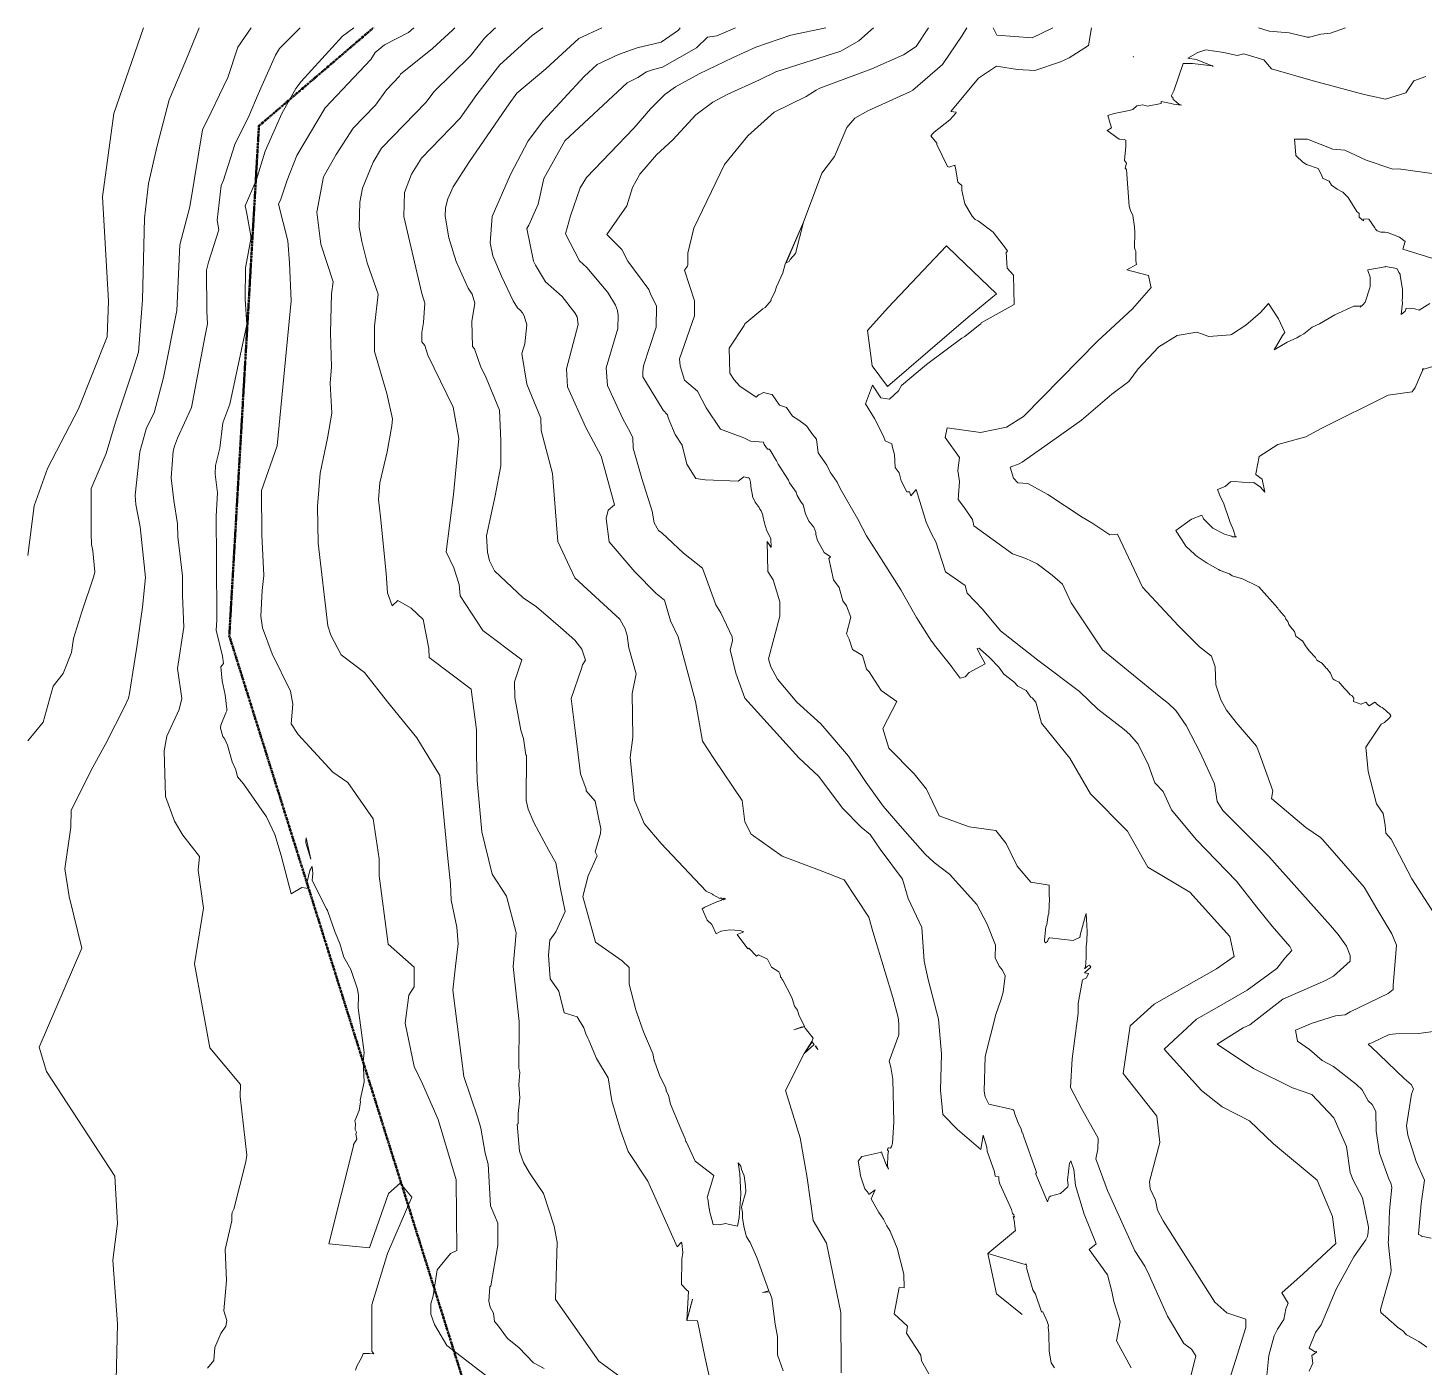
# Model space of a CAD drawing. Header units: metres. Extents: x 808189 to 809552, y 9158146 to 9159172.
# Drawn here: x 808189.3 to 808653.3, y 9158727.2 to 9159172.1 of the extents above; entities that cross this region are included whole.
import ezdxf

# ---------------------------------------------------------------- set-up
doc = ezdxf.new("R2010")
doc.units = ezdxf.units.M
doc.linetypes.add('ACAD_ISO08W100', pattern=[36, 24, -3, 6, -3])
doc.linetypes.add('PHANTOM2', pattern=[1.25, 0.625, -0.125, 0.125, -0.125, 0.125, -0.125])
doc.layers.add('AA L BOT', color=148, linetype='ACAD_ISO08W100')
doc.layers.add('C-TOPO-MAJR', color=9, linetype='Continuous')

msp = doc.modelspace()

# ---------------------------------------------------------------- linework, layer by layer
at = {"layer": 'AA L BOT', "color": 11, "linetype": 'PHANTOM2', "lineweight": 50, "flags": 128}
msp.add_lwpolyline([(808515.34, 9158149.88), (808502.74, 9158189.44), (808451.49, 9158234.75), (808244.49, 9158368.72), (808210.97, 9158473.14), (808364.74, 9158624.85), (808256.26, 9158970.16), (808266.12, 9159139.59), (808304.1, 9159172.13)], dxfattribs=at)
at = {"layer": 'C-TOPO-MAJR', "color": 9, "linetype": 'Continuous', "lineweight": 5}
for points, elevation in [([(808189.34, 9158935.25), (808194.4, 9158941.44), (808197.75, 9158953.44), (808201.06, 9158957.68), (808203.84, 9158964.65), (808204.47, 9158969.25), (808207.28, 9158978.17), (808211.26, 9158989.99), (808211.56, 9158991.44), (808210.95, 9158998.39), (808210.52, 9159000.52), (808210.36, 9159004.17), (808210.38, 9159019.08), (808215.34, 9159030.76), (808218.42, 9159041.18), (808224.22, 9159058.37), (808226.05, 9159064.44), (808227.44, 9159081.79), (808228.03, 9159108.9), (808229.36, 9159120.41), (808232.27, 9159132.92), (808236.24, 9159148.24), (808241.86, 9159161.27), (808246.24, 9159172.13)], 2790), ([(808189.34, 9158996.81), (808191.43, 9159013.36), (808195.86, 9159025.74), (808206.18, 9159045.58), (808215.72, 9159069.49), (808216.09, 9159081.36), (808214.08, 9159116.04), (808217.94, 9159143.75), (808227.73, 9159172.13)], 2800), ([(808218.48, 9158713.58), (808219.12, 9158741.5), (808217.56, 9158762.69), (808219.06, 9158774.86), (808218.22, 9158790.61), (808195.46, 9158825.44), (808193.06, 9158833.44), (808207.24, 9158866.32), (808203.07, 9158883.52), (808201.57, 9158892.72), (808203.64, 9158906.62), (808203.7, 9158912.2), (808210.93, 9158926.49), (808215.21, 9158934.32), (808221.55, 9158946.76), (808222.75, 9158949.41), (808223.13, 9158950.99), (808224.25, 9158958.08), (808225.49, 9158966.34), (808227.39, 9158979.67), (808228.4, 9158989.54), (808226.84, 9159004.31), (808226.65, 9159006.39), (808225.17, 9159013.82), (808225.03, 9159016.87), (808226.52, 9159031.29), (808228.72, 9159039.3), (808231.26, 9159044.21), (808234.36, 9159056.02), (808238.81, 9159078.22), (808239.86, 9159100.11), (808243.13, 9159112.65), (808247.35, 9159138.29), (808250.27, 9159144.16), (808255.81, 9159155.64), (808259.15, 9159165.78), (808263.57, 9159172.13)], 2780), ([(808279.79, 9159172.13), (808272.95, 9159165.3), (808271.65, 9159163.11), (808265.87, 9159150.16), (808262.82, 9159143), (808258.05, 9159133.39), (808254.34, 9159121.53), (808253.59, 9159119.82), (808252.21, 9159108.22), (808252.75, 9159105.05), (808249.3, 9159094.33), (808248.73, 9159091.69), (808248.77, 9159078.04), (808249.05, 9159073.8), (808248.11, 9159069.41), (808243.72, 9159046.01), (808239, 9159035.79), (808238.02, 9159033.17), (808237.65, 9159031.54), (808236.98, 9159022.63), (808237.88, 9159015.13), (808239.05, 9159007.32), (808239.11, 9159002.99), (808240.69, 9158990.07), (808240.68, 9158983.54), (808241.15, 9158973.04), (808239.08, 9158959.27), (808240.53, 9158949.27), (808239.58, 9158945.69), (808235.55, 9158936.85), (808234.65, 9158931.9), (808235.02, 9158916.78), (808238.04, 9158908.58), (808240.77, 9158903.89), (808246.35, 9158896.77), (808245.88, 9158892.31), (808247.65, 9158879.66), (808244.7, 9158861.11), (808249.83, 9158833.24), (808260.03, 9158821.02), (808259.84, 9158817.03), (808262.12, 9158797.56), (808261.75, 9158795.37), (808257.79, 9158779.64), (808257.23, 9158778.51), (808257.15, 9158777.71), (808257.15, 9158775.73), (808254.86, 9158766.28), (808255.3, 9158755.93), (808254.49, 9158745.89), (808255.46, 9158742.66), (808255.09, 9158740.81), (808253.42, 9158738.36), (808251.5, 9158733.72), (808251.08, 9158729.35), (808249.03, 9158726.84)], 2770), ([(808298.19, 9158726.13), (808298.68, 9158727.46), (808300.31, 9158730.45), (808300.74, 9158731.67), (808300.91, 9158731.69), (808302.75, 9158731.72), (808304.34, 9158731.59), (808303.68, 9158732.49), (808303.65, 9158747.88), (808308.89, 9158764.92), (808316.9, 9158783.58), (808313.01, 9158788.28), (808309.14, 9158784.86), (808302.86, 9158766.82), (808289.31, 9158768.14), (808297.59, 9158800.67), (808297.5, 9158801.08), (808298.6, 9158802.94), (808298.31, 9158804.56), (808298.52, 9158805.19), (808298.12, 9158806.17), (808298.24, 9158808.11), (808297.98, 9158808.95), (808299.4, 9158812.41), (808299.82, 9158815.33), (808299.79, 9158815.84), (808301.05, 9158821.9), (808300.79, 9158828.68), (808301.03, 9158831.74), (808299.07, 9158846.55), (808299.15, 9158850.59), (808298.83, 9158852.73), (808296.67, 9158859.23), (808294.28, 9158863.34), (808292.96, 9158867.88), (808291.48, 9158871.56), (808288.93, 9158878.91), (808288.58, 9158879.39), (808283.81, 9158888.9), (808283.98, 9158891.22), (808283.85, 9158893.49), (808283.02, 9158892.17), (808282.09, 9158888.4), (808282.57, 9158886.2), (808280.42, 9158886.49), (808276.79, 9158884.46), (808273.46, 9158897.2), (808271.37, 9158904.14), (808268.6, 9158910.05), (808261.03, 9158921.02), (808259.01, 9158923.31), (808258.42, 9158925.61), (808257.21, 9158928.32), (808255.64, 9158933.83), (808254.74, 9158935.81), (808254.14, 9158936.75), (808253.31, 9158939.49), (808253.42, 9158940.49), (808255.11, 9158944.54), (808255.47, 9158945.19), (808255.47, 9158945.73), (808254.94, 9158950.55), (808253.93, 9158955.24), (808253.47, 9158959.79), (808254.32, 9158960.98), (808254.03, 9158963.44), (808251.95, 9158971.98), (808252.08, 9158975.38), (808252, 9158995.52), (808251.92, 9159009.89), (808252.39, 9159017.66), (808251.54, 9159023.9), (808251.73, 9159026.78), (808253.13, 9159032.45), (808254.07, 9159040.97), (808256.44, 9159047.16), (808262.08, 9159073.54), (808261.52, 9159082.02), (808261.66, 9159092.41), (808263.42, 9159101.95), (808263.37, 9159103.09), (808262.02, 9159111), (808261.5, 9159113.04), (808265.14, 9159121.46), (808268.14, 9159131.2), (808273.75, 9159143.66), (808278.32, 9159152.05), (808280.09, 9159154.32), (808293.91, 9159169.44), (808297.61, 9159172.13)], 2760), ([(808317.58, 9159172.13), (808315.78, 9159170.66), (808307.88, 9159166.56), (808304.69, 9159164), (808303.35, 9159161.6), (808288.08, 9159145.6), (808278.71, 9159129.74), (808275.54, 9159121.58), (808273.35, 9159115.26), (808272.64, 9159113.6), (808275.73, 9159101.36), (808276.25, 9159094.1), (808276.84, 9159081.44), (808272.16, 9159033.29), (808266.99, 9159018.44), (808267.12, 9159003.66), (808267.7, 9158990.14), (808267.13, 9158985.23), (808266.78, 9158976.73), (808267.29, 9158972.79), (808270.55, 9158964.21), (808276.56, 9158951.74), (808277.33, 9158947.42), (808276.79, 9158940.93), (808279.11, 9158937.33), (808290.7, 9158924.85), (808295.65, 9158921.46), (808304.08, 9158909.3), (808306.11, 9158896.07), (808306.07, 9158890.35), (808309.07, 9158867.75), (808317.7, 9158860.05), (808317.75, 9158853.47), (808315.96, 9158850.77), (808314.76, 9158841.45), (808317.73, 9158827.1), (808320.47, 9158821.25), (808325.73, 9158809.44), (808331.64, 9158789.4), (808331.89, 9158765.93), (808329.82, 9158764.89), (808325.39, 9158759.47), (808324.04, 9158750.8), (808323.19, 9158748.22), (808323.23, 9158744.79), (808324.5, 9158741.33), (808328.53, 9158734.34), (808344.27, 9158722.22)], 2750), ([(808360.94, 9158726.65), (808357.38, 9158728.64), (808352.52, 9158733.67), (808348.73, 9158736.65), (808345.43, 9158741.26), (808344.36, 9158742.28), (808344.11, 9158745.13), (808342.95, 9158747.13), (808342.48, 9158749.1), (808342.89, 9158753.86), (808343.16, 9158754.14), (808345.49, 9158767.73), (808345.47, 9158775), (808343.07, 9158780.79), (808342.26, 9158794.57), (808341.27, 9158798.25), (808339.81, 9158806.6), (808338.83, 9158809.94), (808334.25, 9158823.74), (808330.53, 9158852.41), (808331.38, 9158860.44), (808332.35, 9158867.84), (808331.88, 9158873.37), (808329.96, 9158882.31), (808329.79, 9158887.79), (808328.91, 9158896.18), (808326.24, 9158923.77), (808318.58, 9158936.24), (808308.87, 9158948.21), (808301.19, 9158957.92), (808293.42, 9158963.8), (808290.04, 9158970.37), (808289.05, 9158973.44), (808285.74, 9159000.96), (808285.59, 9159013.17), (808286.44, 9159024.22), (808288.92, 9159035.85), (808290.33, 9159044.11), (808289.74, 9159054.06), (808290.23, 9159059.53), (808289.89, 9159070.77), (808290.28, 9159083.78), (808290.75, 9159087.78), (808286.66, 9159100.32), (808285.33, 9159110.86), (808287.56, 9159122.61), (808291.77, 9159130.08), (808297.48, 9159138.87), (808304.89, 9159146.51), (808308.45, 9159151.51), (808312.81, 9159156.08), (808313.19, 9159156.77), (808323.82, 9159165.3), (808330.44, 9159171.43), (808331.24, 9159172.13)], 2740), ([(808388.58, 9158722.2), (808379.09, 9158729.13), (808364.68, 9158749.6), (808365.23, 9158768.72), (808364.26, 9158773.95), (808360.63, 9158784.9), (808356.01, 9158791.76), (808354.05, 9158795.18), (808352.72, 9158798.88), (808351.89, 9158807.94), (808352.31, 9158808.01), (808352.31, 9158811.3), (808352.85, 9158816.68), (808352.49, 9158820.91), (808352.84, 9158825.15), (808352.47, 9158826.44), (808352.62, 9158841.97), (808350.59, 9158860.26), (808351.59, 9158871.43), (808348.36, 9158883.63), (808343.63, 9158890.97), (808340.17, 9158905.02), (808338.6, 9158922.11), (808338.38, 9158930.45), (808338.41, 9158938.89), (808336.63, 9158952.46), (808322.65, 9158962.89), (808322.52, 9158965.89), (808320.74, 9158975.57), (808316.72, 9158979.33), (808312.29, 9158981.87), (808310.44, 9158980.1), (808308.89, 9158984.42), (808308.42, 9158990.96), (808306.56, 9159009.63), (808305.89, 9159015.41), (808306.3, 9159021.02), (808308.78, 9159031.26), (808310.25, 9159039.94), (808310.45, 9159042.22), (808308.62, 9159050.7), (808304.57, 9159064.66), (808304.54, 9159073.06), (808305.78, 9159083.72), (808302.13, 9159094.05), (808300.26, 9159101.12), (808299.37, 9159105.96), (808299.65, 9159114.2), (808300.52, 9159118.87), (808304.03, 9159127.49), (808306.87, 9159132.13), (808321.7, 9159147.42), (808324.19, 9159150.92), (808336.38, 9159162.81), (808341.02, 9159168.7), (808344.08, 9159171.61), (808344.75, 9159172.13)], 2730), ([(808416.49, 9158720.68), (808414.46, 9158730.18), (808411.82, 9158742.53), (808408.3, 9158742.7), (808408.9, 9158752.32), (808408.26, 9158752.77), (808406.5, 9158754.67), (808406.61, 9158763.06), (808406.97, 9158765.26), (808406.63, 9158768.31), (808406.52, 9158768.68), (808405.09, 9158767.15), (808395.39, 9158788.95), (808388.84, 9158798.77), (808386.28, 9158805.92), (808383.42, 9158815.69), (808382.13, 9158823.24), (808378.33, 9158829.72), (808375.79, 9158835.75), (808375.37, 9158836.46), (808374.7, 9158837.92), (808374.09, 9158839.88), (808371.86, 9158843.59), (808367.55, 9158844.84), (808365.81, 9158852.13), (808362.93, 9158856.22), (808362.39, 9158864.08), (808362.74, 9158869.02), (808364.79, 9158871.78), (808367.89, 9158878.57), (808366.29, 9158886.09), (808364.82, 9158894.71), (808362.49, 9158898.84), (808357.46, 9158908.11), (808355.63, 9158912.57), (808354.88, 9158915.44), (808355.03, 9158930.43), (808354.82, 9158930.61), (808353.99, 9158936.08), (808353.12, 9158938.78), (808351.15, 9158949.6), (808351.08, 9158954.86), (808353.44, 9158962.18), (808340.53, 9158971.89), (808333.02, 9158983.45), (808332.62, 9158987.22), (808330.93, 9158992.72), (808328.32, 9158998.06), (808330.81, 9159017.12), (808332.54, 9159035.68), (808330.65, 9159046.17), (808324.31, 9159059.11), (808322.24, 9159063.4), (808321.28, 9159066.65), (808320.3, 9159067.84), (808320.22, 9159070.94), (808320.76, 9159074.24), (808321.2, 9159080.69), (808320.24, 9159083.91), (808314.26, 9159109.45), (808314.51, 9159117.44), (808316.8, 9159123.58), (808320.19, 9159128.8), (808333.02, 9159142.19), (808338.49, 9159149.99), (808346.22, 9159159.82), (808356.9, 9159169.61), (808360.51, 9159172.13)], 2720), ([(808440.38, 9158725.9), (808438.49, 9158731.25), (808438.5, 9158737.36), (808437.63, 9158741.46), (808436.52, 9158750.03), (808435.74, 9158752.18), (808433.44, 9158751.91), (808435.57, 9158752.55), (808431.55, 9158763.58), (808429.35, 9158768.6), (808428.17, 9158770.49), (808427.34, 9158773.41), (808426.81, 9158776.63), (808426.76, 9158778.53), (808426.45, 9158780.28), (808427.91, 9158785.43), (808427.85, 9158787.4), (808427.37, 9158790.73), (808426.47, 9158792.78), (808426.26, 9158793.95), (808425.33, 9158795.01), (808425.93, 9158791.39), (808426.29, 9158784.66), (808425.72, 9158776.91), (808425.2, 9158774.02), (808422.06, 9158774.64), (808421.28, 9158774.87), (808419.06, 9158774.43), (808417.1, 9158774.58), (808415.88, 9158779.11), (808415.81, 9158779.6), (808415.77, 9158779.76), (808415.27, 9158783.05), (808415.12, 9158783.52), (808417.33, 9158790.85), (808411.05, 9158795.58), (808408.15, 9158801.94), (808407.99, 9158802.1), (808407.73, 9158802.98), (808405.95, 9158807.07), (808405.79, 9158807.62), (808402.94, 9158814.5), (808402.2, 9158817.52), (808401.76, 9158818.3), (808401.55, 9158818.87), (808401.5, 9158818.96), (808401.32, 9158819.92), (808399.39, 9158823.79), (808397.6, 9158828.84), (808397.54, 9158828.93), (808397.51, 9158829.01), (808396.97, 9158831.33), (808395.96, 9158833.93), (808393.94, 9158838.52), (808391.69, 9158844.83), (808391.42, 9158845.93), (808391.26, 9158846.33), (808389.13, 9158854.44), (808389.2, 9158859.96), (808389.2, 9158859.97), (808386.85, 9158862.19), (808377.92, 9158868.36), (808373.76, 9158883.52), (808375.54, 9158890.41), (808378.53, 9158897.09), (808377.86, 9158898.32), (808379.58, 9158904.49), (808379.76, 9158906.02), (808377.82, 9158915.17), (808374.9, 9158918.63), (808374.89, 9158919.18), (808373.03, 9158924.26), (808371.44, 9158936.93), (808369.83, 9158949.28), (808373.33, 9158959.34), (808373.59, 9158960.54), (808374.6, 9158962.05), (808373.43, 9158965.76), (808371.04, 9158968.73), (808366.29, 9158972.94), (808358.38, 9158979.77), (808353.91, 9158982.73), (808344.41, 9158991.79), (808342.73, 9158995.11), (808342.05, 9158997.92), (808341.76, 9159003.33), (808344.64, 9159016.67), (808346.45, 9159026.68), (808346.49, 9159034.88), (808346.09, 9159045.07), (808341.67, 9159055.88), (808339.77, 9159059.76), (808337.73, 9159065.48), (808337.07, 9159066.28), (808336.87, 9159074.55), (808337.86, 9159080.72), (808336.98, 9159083.63), (808335.65, 9159085.71), (808331.68, 9159094.5), (808329.24, 9159102.43), (808327.95, 9159109.57), (808328.12, 9159112.3), (808328.87, 9159115.37), (808330.63, 9159119.36), (808336.12, 9159127.73), (808349.22, 9159146.91), (808351.8, 9159150.4), (808361.44, 9159158.53), (808372.41, 9159168.58), (808380.06, 9159172.13)], 2710), ([(808459.55, 9158725.22), (808459.48, 9158745.29), (808454.72, 9158768.39), (808450.27, 9158775.93), (808448.32, 9158790.11), (808445.94, 9158803.3), (808441.07, 9158819.04), (808447.32, 9158831.33), (808449.93, 9158835.27), (808450.58, 9158834.38), (808447.32, 9158831.33), (808449.86, 9158835.35), (808450.31, 9158836.41), (808447.6, 9158839.83), (808447.39, 9158840.27), (808446.37, 9158840.04), (808443.85, 9158839.21), (808446.36, 9158840.08), (808447.37, 9158840.32), (808445.56, 9158844.19), (808445.37, 9158845), (808445.07, 9158845.76), (808444.13, 9158847.09), (808443.29, 9158849.69), (808443.01, 9158850.38), (808440.22, 9158855.7), (808440.01, 9158856.01), (808439.74, 9158856.55), (808439.49, 9158856.73), (808439.46, 9158856.78), (808439.42, 9158856.83), (808439.29, 9158857.57), (808438.84, 9158858.5), (808436.47, 9158860.1), (808435.17, 9158862.75), (808432.14, 9158864.1), (808431.45, 9158863.72), (808428.94, 9158866.36), (808428.64, 9158866.17), (808425.08, 9158870.89), (808427.31, 9158871.78), (808425.97, 9158872.19), (808422.6, 9158872.42), (808419.71, 9158872.02), (808419.63, 9158872), (808418.01, 9158871.18), (808416.57, 9158874.22), (808415.11, 9158875.65), (808413.39, 9158879.44), (808414.25, 9158879.99), (808418.53, 9158881.92), (808418.64, 9158881.9), (808419.62, 9158882.21), (808420.25, 9158882.67), (808419.66, 9158883.09), (808419.3, 9158882.91), (808417.11, 9158884.09), (808416.9, 9158884.35), (808414.76, 9158885.36), (808399.75, 9158901.13), (808394.16, 9158907.82), (808390.87, 9158915.53), (808389.47, 9158929.75), (808390.34, 9158936.43), (808390.15, 9158950.99), (808391.47, 9158957.53), (808389, 9158966.17), (808388.48, 9158970.21), (808387.77, 9158972.5), (808386, 9158975.68), (808371.11, 9158989.44), (808365.4, 9159001.44), (808363.64, 9159024.11), (808359.94, 9159038.38), (808359.79, 9159042.46), (808355.16, 9159053.74), (808353.46, 9159064), (808354.5, 9159067.15), (808355.09, 9159073.46), (808354.28, 9159076.46), (808353.67, 9159077.44), (808352.98, 9159078.35), (808352.05, 9159079.17), (808350.59, 9159081.44), (808346.74, 9159089.7), (808343.88, 9159096.43), (808342.99, 9159100.77), (808343.6, 9159109.49), (808349.75, 9159123.47), (808355.63, 9159134.6), (808360.73, 9159141.33), (808374.17, 9159155.95), (808378.55, 9159159.97), (808385.66, 9159163.35), (808391.8, 9159165.53), (808399.78, 9159167.45), (808405.6, 9159171.35), (808406.07, 9159172.13)], 2700), ([(808488.78, 9158724.94), (808486.31, 9158729.29), (808486.1, 9158731.19), (808481.3, 9158738.44), (808481.63, 9158740.77), (808477.25, 9158744.82), (808478.91, 9158753.65), (808480.57, 9158753.54), (808480.44, 9158758.03), (808478.25, 9158766.72), (808475.89, 9158772.35), (808474.78, 9158774.07), (808473.62, 9158776.32), (808472.15, 9158778.51), (808469.59, 9158783.11), (808470.88, 9158786.02), (808468.83, 9158784.48), (808468.53, 9158785.11), (808468.3, 9158785.49), (808467.46, 9158786.39), (808465.98, 9158790.73), (808465.91, 9158791.45), (808465.95, 9158791.7), (808465.31, 9158795.6), (808466.49, 9158797.12), (808466.58, 9158797.2), (808472.58, 9158798.47), (808473, 9158798.72), (808473.2, 9158797.92), (808474.36, 9158795.04), (808474.47, 9158794.55), (808474.69, 9158794.45), (808474.55, 9158794.4), (808474.71, 9158794.41), (808474.57, 9158794.37), (808474.74, 9158794.37), (808474.77, 9158794.34), (808474.7, 9158794.16), (808474.84, 9158793.88), (808474.92, 9158793.77), (808475.19, 9158793.22), (808475.38, 9158792.92), (808475.34, 9158793.05), (808475.03, 9158793.95), (808475.13, 9158797.71), (808475.33, 9158798.87), (808475.02, 9158799.2), (808475.01, 9158799.58), (808475.32, 9158800.06), (808475.96, 9158799.86), (808476.33, 9158800.45), (808476.66, 9158801.57), (808477.06, 9158808.52), (808476.8, 9158822.8), (808476.15, 9158826.84), (808475.6, 9158828.83), (808478.8, 9158837.53), (808478.75, 9158841.19), (808478.53, 9158843.36), (808476.82, 9158849.97), (808474.18, 9158858.34), (808470.16, 9158871.85), (808468.76, 9158876.66), (808460.6, 9158889.04), (808452.43, 9158892.24), (808440.02, 9158896.93), (808429.64, 9158904.2), (808427.64, 9158908.38), (808426.75, 9158915.41), (808417.27, 9158929.34), (808413.51, 9158935.11), (808411.2, 9158948.27), (808405.48, 9158969.78), (808402.93, 9158975.09), (808400.9, 9158981.99), (808398.07, 9158984.18), (808391.02, 9158991.44), (808382.54, 9159001.39), (808381.46, 9159009.13), (808382.15, 9159011.94), (808384.33, 9159013.66), (808379.82, 9159029.88), (808374.78, 9159039.32), (808368.68, 9159052.92), (808368.31, 9159058.85), (808372.23, 9159073.62), (808371.9, 9159076.13), (808371.1, 9159077.44), (808366.93, 9159082.91), (808361.36, 9159087.78), (808358.01, 9159093.3), (808357.32, 9159094.66), (808355.11, 9159105.51), (808355.82, 9159106.63), (808358.89, 9159113.62), (808360.77, 9159122.11), (808367.78, 9159134.6), (808388.47, 9159153.85), (808392.05, 9159155.62), (808394.92, 9159157.51), (808397.22, 9159158.33), (808400.22, 9159159.04), (808411.48, 9159165.52), (808415.21, 9159169.02), (808418.23, 9159169.54), (808424.5, 9159172.13)], 2690), ([(808508.38, 9158764.86), (808517.57, 9158772.58), (808517.44, 9158773.15), (808517.13, 9158776.01), (808516.8, 9158777.16), (808517.28, 9158777.03), (808516.96, 9158777.65), (808516.95, 9158777.72), (808516.59, 9158778.24), (808516.22, 9158779.59), (808512.38, 9158788.08), (808511.97, 9158789.31), (808512.05, 9158790.43), (808510.82, 9158790.66), (808510.53, 9158792.02), (808508.13, 9158798.95), (808507.98, 9158800.27), (808506.76, 9158804.22), (808506.01, 9158799.44), (808498.25, 9158806.1), (808493.44, 9158811.11), (808492.58, 9158819.15), (808492.93, 9158831.26), (808491.94, 9158842.77), (808488.54, 9158855.99), (808487.18, 9158862.04), (808486.43, 9158873.25), (808481.83, 9158882.87), (808479.96, 9158889.28), (808472.58, 9158899.29), (808469.19, 9158904.1), (808466.25, 9158906.59), (808460.16, 9158912.76), (808452.02, 9158923.53), (808445.59, 9158929.62), (808427.59, 9158949.45), (808424.62, 9158957.75), (808422.73, 9158965.52), (808423.51, 9158968.5), (808423.42, 9158969.85), (808419.59, 9158977.82), (808418, 9158980.49), (808413.57, 9158992.68), (808407.2, 9158997.6), (808400.05, 9159004.4), (808398.91, 9159005.09), (808397.51, 9159007.73), (808396.84, 9159011.56), (808393.4, 9159022.43), (808390.53, 9159032.49), (808390.36, 9159035.88), (808389.53, 9159037.85), (808387.09, 9159042.28), (808381.92, 9159053.29), (808381.47, 9159059.2), (808385.38, 9159072.24), (808385.44, 9159076.68), (808385.23, 9159078.29), (808384.61, 9159080.03), (808382.03, 9159084.17), (808375.08, 9159092.57), (808372.62, 9159094.73), (808368.04, 9159103.76), (808369.67, 9159109.73), (808372.91, 9159119.03), (808375, 9159122.48), (808390.74, 9159138.84), (808396.36, 9159145.37), (808401, 9159149.98), (808404.57, 9159152.53), (808412.4, 9159156.9), (808423.49, 9159162.23), (808431.22, 9159165.77), (808442.87, 9159169.75), (808454.46, 9159172.13)], 2680), ([(808555.99, 9158726.94), (808551.09, 9158735.9), (808552.31, 9158742.33), (808550.18, 9158748.98), (808549.58, 9158752.26), (808548.09, 9158757.84), (808542.01, 9158766.26), (808544.4, 9158768.09), (808540.36, 9158777.99), (808537.46, 9158787.5), (808536.93, 9158792.85), (808535.91, 9158795.75), (808535.65, 9158795.01), (808535.53, 9158795.01), (808534.87, 9158789.29), (808535, 9158787.68), (808534.98, 9158787.11), (808532.46, 9158784.88), (808529.21, 9158783.91), (808528.68, 9158783.61), (808528.68, 9158783.6), (808528.15, 9158782.06), (808524.28, 9158791.27), (808524.29, 9158791.5), (808524.49, 9158791.84), (808524.39, 9158792.21), (808524.25, 9158792.53), (808520.21, 9158804.03), (808519.96, 9158804.88), (808519.81, 9158805.06), (808519.42, 9158806.21), (808518.4, 9158808.31), (808517.33, 9158811.17), (808516.98, 9158812.46), (808516.72, 9158812.61), (808516.58, 9158812.79), (808508.69, 9158814.53), (808507.51, 9158816.99), (808507.09, 9158818.82), (808507.46, 9158830.33), (808510.99, 9158844.31), (808512.83, 9158849.42), (808513.45, 9158851.79), (808514.15, 9158857.17), (808513.21, 9158859.03), (808512.11, 9158860.4), (808510.83, 9158863.1), (808510.87, 9158867.32), (808508.17, 9158874.38), (808504.74, 9158880.83), (808495.63, 9158890.99), (808490.46, 9158894.82), (808487.53, 9158897.62), (808479.25, 9158907.01), (808473.6, 9158913.6), (808467.91, 9158921.38), (808462.07, 9158930.18), (808452.84, 9158940.93), (808444.89, 9158948.15), (808438.45, 9158955.7), (808436.28, 9158959.85), (808435.78, 9158961.23), (808435.47, 9158962.53), (808439.27, 9158976.69), (808439.17, 9158981.44), (808437.05, 9158988.8), (808435.22, 9158991.5), (808435.02, 9159001.53), (808436.34, 9158999.51), (808436.24, 9159002.33), (808434.83, 9159005.41), (808434.17, 9159007.58), (808434.17, 9159007.59), (808434.16, 9159007.61), (808433.62, 9159010.01), (808433.6, 9159010.19), (808433, 9159011.72), (808432.59, 9159012.23), (808432.36, 9159012.78), (808431, 9159014.6), (808430.17, 9159016.49), (808430.16, 9159016.74), (808429.85, 9159018.58), (808429.74, 9159018.92), (808429.48, 9159021.21), (808429.12, 9159022.48), (808428.92, 9159022.62), (808428.45, 9159022.68), (808427.26, 9159022.92), (808425.43, 9159021.53), (808414.42, 9159021.96), (808411.28, 9159022.38), (808408.27, 9159027.13), (808406.77, 9159033.54), (808404.46, 9159036.99), (808402.09, 9159042.62), (808401.86, 9159043.54), (808400.5, 9159045.08), (808393.71, 9159056.22), (808393.71, 9159057.9), (808393.88, 9159059.8), (808398.17, 9159072.69), (808398.26, 9159079.65), (808396.28, 9159083.75), (808395.74, 9159085.27), (808388.73, 9159094.67), (808386.67, 9159098.52), (808381.72, 9159103.52), (808388.41, 9159112.97), (808390.28, 9159119.15), (808392.69, 9159123.5), (808398.2, 9159130), (808403.67, 9159134.93), (808411.3, 9159143.28), (808416.91, 9159147.48), (808421.72, 9159150.02), (808432.49, 9159154.9), (808437.86, 9159157.53), (808459.46, 9159164.4), (808465.43, 9159167.84), (808470.35, 9159172.13)], 2670), ([(808574.01, 9158717.08), (808577.42, 9158730.9), (808576.01, 9158733.08), (808573.5, 9158734.98), (808568.02, 9158744.1), (808561.93, 9158757.77), (808560.48, 9158760.68), (808557.17, 9158765.85), (808548.12, 9158785.8), (808544.24, 9158796.4), (808544.94, 9158799.57), (808544.97, 9158803.25), (808539.47, 9158813.14), (808535.77, 9158820.11), (808536.35, 9158829.61), (808538.34, 9158844.81), (808538.36, 9158848.02), (808539.86, 9158855.9), (808541.19, 9158856.52), (808541.84, 9158858), (808540.51, 9158858.22), (808542.56, 9158860.01), (808542.13, 9158860.72), (808541.5, 9158860.39), (808540.45, 9158859.5), (808540.77, 9158860.06), (808541, 9158863.16), (808540.98, 9158866.76), (808541.28, 9158868.72), (808541.39, 9158871.92), (808540.98, 9158877.91), (808540.91, 9158877.66), (808540.83, 9158877.22), (808539.12, 9158871.17), (808538.9, 9158869.86), (808538.04, 9158869.62), (808536.69, 9158868.95), (808528.96, 9158869.79), (808528.7, 9158869.75), (808528.6, 9158869.61), (808528.54, 9158869.54), (808528.13, 9158868.58), (808527.48, 9158868.15), (808527.23, 9158868.57), (808527.22, 9158869.15), (808527.63, 9158873.43), (808527.95, 9158874.21), (808528.41, 9158877.33), (808528.58, 9158877.94), (808528.84, 9158882.83), (808528.72, 9158883.87), (808528.74, 9158887.28), (808522.67, 9158888.25), (808518.09, 9158893.58), (808514.46, 9158901.14), (808511, 9158905.45), (808502.13, 9158906.69), (808492.13, 9158910.3), (808487.98, 9158919.16), (808483.86, 9158924.24), (808475.43, 9158932.8), (808473.4, 9158939.4), (808478.13, 9158948.38), (808472.93, 9158951.98), (808468.92, 9158958.21), (808467.98, 9158959.03), (808466.64, 9158963.64), (808463.41, 9158965.57), (808462.24, 9158969.07), (808461.36, 9158970.79), (808462.79, 9158976.31), (808461.35, 9158980.16), (808460.15, 9158981.78), (808458.94, 9158986.21), (808457.02, 9158988.79), (808455.49, 9158995.84), (808456.06, 9158996.38), (808454, 9158997.86), (808451.74, 9159001.8), (808451.19, 9159003.76), (808451.2, 9159004.53), (808450.57, 9159006.29), (808448.91, 9159008.29), (808447.76, 9159010.7), (808447.02, 9159013.65), (808446.13, 9159014.85), (808445.01, 9159016.75), (808444.69, 9159017.86), (808442.46, 9159020.96), (808442.08, 9159021.83), (808438.66, 9159027.21), (808438.14, 9159028.3), (808436.06, 9159031.79), (808435.72, 9159032.18), (808435.08, 9159032.16), (808434.62, 9159032.99), (808434.02, 9159033.76), (808433.81, 9159034.51), (808429.48, 9159034.79), (808427.24, 9159035.95), (808419.47, 9159038.81), (808414.78, 9159045.87), (808411.83, 9159051.43), (808407.57, 9159055.11), (808406.06, 9159059.83), (808405.93, 9159062.22), (808410.85, 9159076.51), (808410.88, 9159081.44), (808407.56, 9159091.64), (808408.23, 9159092.58), (808408.57, 9159092.93), (808408.64, 9159093.39), (808408.6, 9159097.28), (808410.61, 9159105.6), (808420.79, 9159126.75), (808428.6, 9159136.24), (808437.29, 9159144.11), (808448.02, 9159149.38), (808451.32, 9159151.46), (808452.53, 9159152.11), (808469.83, 9159158.58), (808480.35, 9159163.14), (808484.49, 9159165.92), (808488.61, 9159172.13)], 2660), ([(808586.91, 9158717.48), (808590.69, 9158729.4), (808594.11, 9158740.38), (808594.12, 9158743.12), (808587.79, 9158745.2), (808583.74, 9158748.79), (808566.6, 9158775.8), (808564.73, 9158779.27), (808564.08, 9158782.61), (808562.29, 9158786.4), (808562.02, 9158788.88), (808565.54, 9158801.82), (808564.51, 9158810.5), (808553.32, 9158824.75), (808555.6, 9158840.58), (808563.62, 9158847.81), (808584.35, 9158859.52), (808590.26, 9158863.65), (808588.75, 9158870.24), (808575.49, 9158885.01), (808561.56, 9158893.3), (808554.79, 9158905.28), (808542.5, 9158917.62), (808535.61, 9158929.53), (808526.22, 9158941.13), (808524.26, 9158948.12), (808523.07, 9158949.5), (808522.59, 9158949.73), (808521.07, 9158952.02), (808518.36, 9158953.38), (808517, 9158954.87), (808513.66, 9158957.38), (808512.02, 9158959.7), (808509.01, 9158962.79), (808508.88, 9158962.95), (808505.78, 9158965.67), (808505.46, 9158966.03), (808504.96, 9158965.85), (808504.85, 9158965.89), (808505.24, 9158964.97), (808507.48, 9158960.89), (808502.17, 9158957.92), (808500.84, 9158956.53), (808499.13, 9158956.04), (808496.49, 9158959.6), (808496.36, 9158959.81), (808490.61, 9158967.04), (808490.3, 9158967.56), (808489.65, 9158968.36), (808485.14, 9158975.31), (808484.68, 9158976.29), (808479.4, 9158985.45), (808473.68, 9158994.54), (808468.07, 9159003.32), (808465.17, 9159008.89), (808459.23, 9159019.14), (808458.24, 9159021.19), (808455.97, 9159024.53), (808454.82, 9159026.81), (808451.96, 9159030.93), (808451.4, 9159035.46), (808450.17, 9159036.88), (808448.05, 9159039.96), (808445.58, 9159041.8), (808443.39, 9159043.13), (808441.4, 9159046.05), (808439.06, 9159046.83), (808436.67, 9159050.35), (808436, 9159050.42), (808433.76, 9159050.96), (808432.37, 9159050.17), (808432.18, 9159050.24), (808431.35, 9159049.41), (808425.88, 9159053.14), (808424, 9159055.23), (808422.64, 9159057.47), (808422.41, 9159065.7), (808427.42, 9159073.22), (808427.64, 9159073.81), (808433.57, 9159078.76), (808434.37, 9159079.26), (808436.32, 9159081.51), (808436.22, 9159081.81), (808437.58, 9159084.36), (808438.15, 9159086.1), (808440.21, 9159090.72), (808440.94, 9159093.64), (808447.06, 9159107.58), (808444.47, 9159097.17), (808442.71, 9159095.13), (808442.29, 9159094.47), (808441.31, 9159094.05), (808447.06, 9159107.58), (808453.23, 9159123.9), (808457.4, 9159129.44), (808461.54, 9159139.09), (808464.16, 9159142.19), (808468.44, 9159144.6), (808482.66, 9159151.05), (808483.43, 9159151.5), (808493.24, 9159159.93), (808499.86, 9159169.62), (808501.33, 9159172.13)], 2650), ([(808601.12, 9158724.4), (808601.74, 9158731.03), (808603.47, 9158737.61), (808604.58, 9158739.82), (808606.69, 9158743.02), (808607.42, 9158746.5), (808608.12, 9158748.39), (808606.03, 9158751.81), (808613.1, 9158758.11), (808624.03, 9158768.21), (808622.94, 9158777.2), (808617.75, 9158789.23), (808603.27, 9158801.31), (808595.27, 9158809.04), (808586.2, 9158813.61), (808579.39, 9158819.04), (808566.94, 9158832.82), (808577.69, 9158842.78), (808583.61, 9158846.12), (808594.5, 9158852.42), (808604.37, 9158859.56), (808607.09, 9158863.09), (808609.38, 9158865.54), (808608.72, 9158866.9), (808602.82, 9158873.69), (808597.7, 9158879.94), (808591, 9158888.67), (808577.62, 9158902.42), (808569.41, 9158912.29), (808566.59, 9158918.46), (808563.89, 9158921.27), (808561.7, 9158927.13), (808558.36, 9158934.15), (808555.51, 9158937.31), (808553.7, 9158939.04), (808544.92, 9158945.73), (808538.85, 9158951.66), (808524.98, 9158962.06), (808512.61, 9158971.81), (808506.58, 9158978.97), (808501.49, 9158984.32), (808500.84, 9158986.87), (808494.28, 9158991.45), (808491.1, 9159001.35), (808489.63, 9159003.99), (808487.9, 9159007.94), (808484.54, 9159018.71), (808482.73, 9159016.63), (808482.35, 9159017.99), (808481.44, 9159017.95), (808479.55, 9159021.66), (808478.86, 9159024.27), (808477.55, 9159026.06), (808477.29, 9159030.37), (808476.62, 9159032.7), (808476.39, 9159033.99), (808474.18, 9159034.97), (808473.62, 9159036.49), (808470.71, 9159042.33), (808467.67, 9159047.27), (808470.03, 9159053.38), (808472.77, 9159049.22), (808475.67, 9159048.77), (808478.69, 9159051.6), (808479.65, 9159053.28), (808487.94, 9159060.31), (808499.66, 9159069.08), (808500.75, 9159069.61), (808505.24, 9159073.3), (808506.05, 9159073.77), (808506.17, 9159074.09), (808517.05, 9159080.27), (808516.89, 9159090.01), (808514.79, 9159092.27), (808514.42, 9159097.48), (808514.85, 9159097.92), (808514.52, 9159098.49), (808510.11, 9159104.25), (808505.08, 9159108.04), (808504.17, 9159108.51), (808503.12, 9159109.58), (808500.75, 9159113.67), (808499.76, 9159118.13), (808499.68, 9159119.79), (808498.42, 9159120.93), (808497.56, 9159125.62), (808497.34, 9159126.32), (808497.54, 9159126.49), (808496.01, 9159126.05), (808495.6, 9159125.81), (808494.96, 9159126.13), (808491.38, 9159133.35), (808491.36, 9159133.84), (808489.43, 9159136.28), (808490.06, 9159137.01), (808490.52, 9159137.45), (808495.71, 9159141.59), (808497.76, 9159143.85), (808497.86, 9159144.14), (808496.02, 9159144.38), (808505.21, 9159155.41), (808511.26, 9159159.39), (808518.21, 9159158.28), (808523.97, 9159157.96), (808532.5, 9159160.88), (808535.38, 9159162.23), (808541.82, 9159166.25), (808542.75, 9159172.13)], 2640), ([(808510.1, 9159172.13), (808511.29, 9159169.75), (808523.13, 9159168.8), (808529.91, 9159172.13)], 2650), ([(808598.25, 9159172.13), (808601.88, 9159171.1), (808608.45, 9159170.51), (808614.47, 9159169.1), (808615.28, 9159169.05), (808619.05, 9159170.08), (808622.28, 9159170.4), (808627.17, 9159172.13)], 2640), ([(808653.91, 9159155.95), (808649.91, 9159154.54), (808647.25, 9159150.51), (808640.55, 9159148.44), (808633.38, 9159150.06), (808616.43, 9159154.56), (808602.66, 9159158.5), (808600.05, 9159161.48), (808593.44, 9159163.52), (808591.25, 9159162.97), (808586.78, 9159164), (808580.75, 9159164.8), (808578.14, 9159163.98), (808574.81, 9159162.09), (808577.54, 9159161.62), (808582.88, 9159159.58), (808582.93, 9159159.55), (808582.97, 9159159.54), (808582.98, 9159159.51), (808583.23, 9159159.3), (808582.89, 9159159.48), (808576.41, 9159160.34), (808573.22, 9159160.33), (808570.11, 9159151.27), (808569.4, 9159149.69), (808569.47, 9159149.1), (808569.78, 9159149.08), (808569.95, 9159148.3), (808570.27, 9159148.13), (808571.85, 9159146.79), (808572.76, 9159146.43), (808570.07, 9159146.78), (808569.31, 9159147.06), (808566, 9159147.63), (808565.93, 9159147), (808561.37, 9159146.18), (808559.89, 9159146.57), (808557.92, 9159146.22), (808556.52, 9159145.08), (808555.27, 9159144.66), (808550.29, 9159143.66), (808548.24, 9159143.06), (808549.36, 9159139.28), (808549.42, 9159138.9), (808548.03, 9159138.06), (808551.95, 9159135.22), (808553.69, 9159135.08), (808554.2, 9159134.88), (808554.18, 9159134.24), (808554.23, 9159132.88), (808553.81, 9159128.04), (808554.46, 9159127.14), (808553.96, 9159125.5), (808554.39, 9159125.09), (808555.31, 9159112.89), (808555.77, 9159111.42), (808556.53, 9159109.82), (808557.06, 9159106.04), (808557.18, 9159104.18), (808557.13, 9159099.05), (808557.33, 9159098.36), (808557.49, 9159097.96), (808557.53, 9159097.91), (808557.52, 9159094.75), (808557.7, 9159093.56), (808554.56, 9159091.75), (808561.77, 9159089.9), (808562.53, 9159086.22), (808562.68, 9159085.93), (808562.68, 9159085.84), (808556.4, 9159078.78), (808544.74, 9159068.03), (808520.25, 9159043.02), (808514.59, 9159039.52), (808505.87, 9159037.65), (808494.85, 9159039.22), (808494.22, 9159036.07), (808498.95, 9159029.44), (808498.42, 9159025.13), (808498.9, 9159021.44), (808498.48, 9159015.45), (808500.28, 9159013.15), (808503.21, 9159008.84), (808503.67, 9159006.66), (808516.55, 9158997.41), (808520.94, 9158995.81), (808524.7, 9158994.05), (808529.76, 9158990.29), (808533.12, 9158987.32), (808536.07, 9158981.06), (808546.48, 9158965.53), (808565.31, 9158950.07), (808568.4, 9158947.66), (808570.81, 9158945.35), (808574.24, 9158940.36), (808578.9, 9158931.42), (808583.72, 9158920.92), (808584.51, 9158915.12), (808586.48, 9158912.15), (808601.75, 9158896.79), (808622.21, 9158873.92), (808624.83, 9158870.9), (808627.49, 9158867.06), (808628.76, 9158863.91), (808628.8, 9158862.07), (808623.19, 9158857.08), (808620.62, 9158855.57), (808606.44, 9158849.46), (808595.37, 9158840.9), (808593.15, 9158839.92), (808584.58, 9158834.45), (808596.66, 9158826.33), (808609.56, 9158819.94), (808616.04, 9158817.71), (808623.36, 9158809.99), (808627.56, 9158800.45), (808628.72, 9158791.87), (808629.75, 9158789.33), (808632.88, 9158783.44), (808634.82, 9158773.63), (808634.75, 9158771.99), (808634.51, 9158770.59), (808633.96, 9158769.45), (808629.99, 9158763.82), (808624.06, 9158753.11), (808619.15, 9158741.26), (808617.21, 9158738.63), (808615.14, 9158733.47), (808616.94, 9158732.35), (808616.99, 9158732.35), (808617.48, 9158732.41), (808617.49, 9158732.41), (808617.63, 9158732.18), (808616.01, 9158731), (808616.34, 9158728.43), (808615.18, 9158725.79)], 2630), ([(808657.38, 9159095.22), (808646.25, 9159098.59), (808647.05, 9159101.14), (808645.17, 9159102.6), (808641.17, 9159104.13), (808640.28, 9159104.28), (808638.93, 9159104.24), (808637.7, 9159104.76), (808637.21, 9159105.23), (808636.95, 9159105.72), (808634.92, 9159108.59), (808633.35, 9159108.67), (808633.14, 9159107.99), (808631.79, 9159109.22), (808631.7, 9159110.5), (808631.03, 9159111.12), (808628.07, 9159115.75), (808626.38, 9159117.55), (808624.4, 9159118.52), (808622.57, 9159119.84), (808621.76, 9159121.21), (808619.59, 9159122.24), (808619.49, 9159122.85), (808618.17, 9159125.37), (808614.28, 9159126.76), (808613.06, 9159127.57), (808610.79, 9159129.59), (808610.78, 9159129.6), (808610.72, 9159129.67), (808610.67, 9159129.96), (808610.22, 9159135.12), (808613.74, 9159135.12), (808614.07, 9159135.21), (808614.26, 9159135.12), (808614.59, 9159135.17), (808622.96, 9159131.83), (808626.98, 9159131.55), (808634.09, 9159128.14), (808642.98, 9159125.22), (808644.84, 9159125.3), (808656.75, 9159123.67)], 2620), ([(808654.22, 9158733.84), (808651.6, 9158735.73), (808647.73, 9158737.76), (808647.54, 9158737.89), (808646.13, 9158739.33), (808644.6, 9158740.38), (808643.29, 9158741.6), (808641.67, 9158742.88), (808641.4, 9158743.21), (808639.01, 9158745.27), (808638.92, 9158745.57), (808638.87, 9158745.87), (808638.86, 9158746.13), (808638.82, 9158746.35), (808642.28, 9158758.44), (808642.35, 9158759.37), (808641.42, 9158768.83), (808641.52, 9158769.18), (808641.85, 9158779.21), (808642.6, 9158786.81), (808642.28, 9158788.45), (808641.76, 9158789.43), (808638.51, 9158798.3), (808637.45, 9158805.61), (808637.34, 9158812.14), (808636.08, 9158814.43), (808634.71, 9158815.63), (808632.76, 9158819.32), (808630.85, 9158821.07), (808623.27, 9158827.04), (808619.43, 9158829.08), (808615.2, 9158832.73), (808611.25, 9158835.46), (808610.57, 9158839.12), (808616.09, 9158841.5), (808623.86, 9158843.9), (808627.09, 9158844.22), (808628.8, 9158845.22), (808641.43, 9158851.26), (808643.08, 9158852.64), (808643.03, 9158853.98), (808644.15, 9158867.31), (808642.63, 9158871.09), (808637.62, 9158879.41), (808633.38, 9158886.68), (808619.63, 9158902.32), (808618.9, 9158903.12), (808614.08, 9158906.47), (808602.61, 9158916.1), (808603.09, 9158918.62), (808598.68, 9158930.89), (808597.58, 9158933.43), (808590.88, 9158941.33), (808587.71, 9158945.4), (808585.82, 9158948.85), (808584.16, 9158953.86), (808583.9, 9158959.89), (808582.66, 9158963.42), (808578.68, 9158966.54), (808571.71, 9158973.46), (808559.79, 9158986.33), (808551.49, 9159003.91), (808548.94, 9159003.66), (808542.96, 9159007.72), (808539.69, 9159009.55), (808528.32, 9159017.12), (808521.66, 9159020.77), (808518.27, 9159021), (808516.93, 9159022.54), (808515.79, 9159026.24), (808518.81, 9159027.33), (808519.76, 9159027.81), (808531.85, 9159036.38), (808539.52, 9159041.79), (808549.51, 9159050.47), (808555.24, 9159054.63), (808558.35, 9159058.82), (808565.19, 9159066.18), (808571.23, 9159069.91), (808577.81, 9159071.04), (808581.82, 9159069.62), (808588.94, 9159070.11), (808589.33, 9159070.32), (808594.13, 9159073.36), (808598.92, 9159077.6), (808601.6, 9159080.57), (808605, 9159075.47), (808607, 9159070.89), (808606.31, 9159069.94), (808603.51, 9159065.17), (808607.82, 9159067.71), (808611.06, 9159069.17), (808612.19, 9159069.87), (808613.39, 9159070.48), (808616.16, 9159072.75), (808618.57, 9159073.79), (808623.72, 9159076.75), (808630.01, 9159079.64), (808631.7, 9159079.73), (808632.21, 9159079.81), (808632.11, 9159079.38), (808632.96, 9159080.07), (808633.74, 9159080.99), (808635.28, 9159085.77), (808635.38, 9159086.24), (808635.41, 9159089.28), (808634.64, 9159091.51), (808634.62, 9159091.79), (808640.34, 9159092.79), (808640.53, 9159092.84), (808644.26, 9159092.19), (808644.9, 9159090.98), (808644.92, 9159090.91), (808645.33, 9159090.27), (808645.35, 9159090.16), (808645.36, 9159090.03), (808646.12, 9159085.23), (808646.13, 9159082.42), (808646.06, 9159081.65), (808646.16, 9159080.64), (808645.67, 9159076.94), (808647.01, 9159077.99), (808647.37, 9159078.98), (808649.12, 9159078.93), (808650.22, 9159078.76), (808651.7, 9159078.3), (808655.26, 9159080.59)], 2620), ([(808657.71, 9158876.31), (808649.23, 9158889.45), (808642.43, 9158902.56), (808640.59, 9158904.55), (808640.42, 9158907.23), (808639.73, 9158911.11), (808637.52, 9158914.34), (808634.76, 9158925.07), (808633.96, 9158933.18), (808639.06, 9158940.84), (808640.18, 9158941.37), (808641.67, 9158942.75), (808642.24, 9158943.48), (808642.1, 9158943.82), (808642.15, 9158943.94), (808640.64, 9158945.29), (808640.57, 9158945.33), (808640.56, 9158945.38), (808640.48, 9158945.41), (808639.35, 9158946.36), (808638.8, 9158946.6), (808637.46, 9158947.56), (808637.18, 9158947.97), (808636.88, 9158948.15), (808636.66, 9158947.93), (808635.11, 9158946.92), (808634.74, 9158947.24), (808633.95, 9158948.07), (808632.42, 9158947.47), (808632.28, 9158947.48), (808629.86, 9158948.28), (808630.03, 9158949.46), (808629.29, 9158950.27), (808628.75, 9158950.59), (808627.81, 9158951.72), (808626.94, 9158952.57), (808625.36, 9158954.46), (808625.15, 9158954.79), (808623.66, 9158955.46), (808623.05, 9158955.87), (808622.84, 9158956.04), (808622.22, 9158957.7), (808620.99, 9158959.3), (808620.8, 9158959.45), (808619.82, 9158960.64), (808619.6, 9158960.8), (808619.52, 9158960.9), (808617.72, 9158962.01), (808617.22, 9158962.95), (808615.19, 9158965.16), (808613.91, 9158966.78), (808612.89, 9158968.45), (808612.83, 9158968.51), (808610.68, 9158970.06), (808610.23, 9158971.56), (808608.89, 9158973.13), (808608.4, 9158973.96), (808608.02, 9158974.86), (808607.43, 9158975.66), (808607, 9158976.58), (808605.62, 9158978.08), (808605.27, 9158978.66), (808604.96, 9158978.79), (808604.68, 9158979.39), (808598.39, 9158986.37), (808593, 9158989.09), (808589.6, 9158990.13), (808588.62, 9158990.76), (808585.54, 9158991.82), (808584.99, 9158992.21), (808581.28, 9158994.27), (808577.92, 9158996.53), (808577.34, 9158996.99), (808577.17, 9158997.18), (808574.19, 9158999.97), (808574.03, 9159000.16), (808570.89, 9159004.97), (808570.82, 9159005.1), (808576, 9159008.89), (808579.5, 9159010.27), (808579.92, 9159009.38), (808580.04, 9159009.06), (808583.13, 9159005.93), (808586.96, 9159003.94), (808589.34, 9159003.25), (808589.71, 9159003.07), (808590.98, 9159003.03), (808590.56, 9159003.3), (808589.96, 9159005.27), (808588.85, 9159007.78), (808586.68, 9159014.28), (808585.63, 9159016.21), (808584.65, 9159018.78), (808587.23, 9159019.77), (808588.98, 9159021.34), (808590.33, 9159021.43), (808595.47, 9159020.98), (808596.76, 9159021.12), (808599.01, 9159019.58), (808600.36, 9159017.87), (808599.49, 9159022.16), (808597.47, 9159023.65), (808597.37, 9159023.85), (808597.34, 9159024), (808597.38, 9159024.01), (808598.52, 9159029.68), (808604.72, 9159033.7), (808614.07, 9159036.21), (808619.1, 9159038.99), (808641.35, 9159050.16), (808649.38, 9159051.22), (808650.31, 9159052.61), (808652.93, 9159058.49), (808652.77, 9159058.66), (808652.94, 9159058.94), (808653.07, 9159058.81), (808653.24, 9159058.77), (808661.55, 9159061.19)], 2610), ([(808655.68, 9158770.04), (808652.38, 9158770.66), (808652.34, 9158770.91), (808651.47, 9158771.2), (808651.42, 9158771.36), (808652.39, 9158781.51), (808653.44, 9158789.23), (808650.66, 9158795.45), (808647.93, 9158804.19), (808647.52, 9158807.32), (808649.11, 9158817.85), (808649.82, 9158819.61), (808649.01, 9158821.12), (808646.74, 9158823.1), (808635.76, 9158833.53), (808635.06, 9158834.15), (808634.75, 9158834.5), (808634.98, 9158834.62), (808635.97, 9158834.94), (808641.7, 9158837.66), (808643.9, 9158837.88), (808651.53, 9158838.05), (808661.85, 9158839.4)], 2610), ([(808530.52, 9158726.93), (808529.45, 9158728.56), (808528.76, 9158732.5), (808528.61, 9158738.41), (808528.38, 9158740.43), (808528.52, 9158741), (808528.05, 9158742.36), (808526.6, 9158745.5), (808526.22, 9158745.56), (808524.23, 9158751.4), (808523.31, 9158752.89), (808521.23, 9158760.13), (808521.29, 9158760.58), (808521.12, 9158761.53), (808520.8, 9158761.31), (808508.38, 9158764.86), (808511.24, 9158751.55), (808519.77, 9158744.6)], 2680)]:
    msp.add_lwpolyline(points, dxfattribs=dict(at, elevation=elevation))
for points, elevation in [([(808556.75, 9159162.59), (808556.67, 9159162.52), (808556.66, 9159162.5), (808556.77, 9159162.52), (808556.75, 9159162.59)], 2630), ([(808494.56, 9159099.68), (808475.22, 9159079.22), (808468.39, 9159071.6), (808469.93, 9159059.9), (808475.04, 9159052.96), (808501.81, 9159075.99), (808511.21, 9159083.81), (808498.14, 9159096.29), (808494.56, 9159099.68)], 2640), ([(808281.78, 9158902.99), (808281.68, 9158902.02), (808281.69, 9158901.33), (808283.32, 9158895.98), (808281.78, 9158902.99)], 2760), ([(808420.47, 9158882.42), (808421.14, 9158882.68), (808420.76, 9158882.95), (808420.27, 9158882.67), (808420.47, 9158882.42)], 2700), ([(808450.96, 9158833.94), (808451.86, 9158832.69), (808451.63, 9158833.14), (808451.57, 9158833.22), (808451.54, 9158833.26), (808451.57, 9158833.23), (808451.18, 9158833.75), (808451.15, 9158833.7), (808450.96, 9158833.94), (808450.97, 9158833.92), (808450.96, 9158833.94)], 2700), ([(808410.25, 9158749.71), (808408.3, 9158742.7), (808410.25, 9158749.68), (808410.25, 9158749.69), (808410.25, 9158749.69), (808410.25, 9158749.71)], 2720)]:
    msp.add_lwpolyline(points, close=True, dxfattribs=dict(at, elevation=elevation))

doc.saveas('drawing.dxf')
